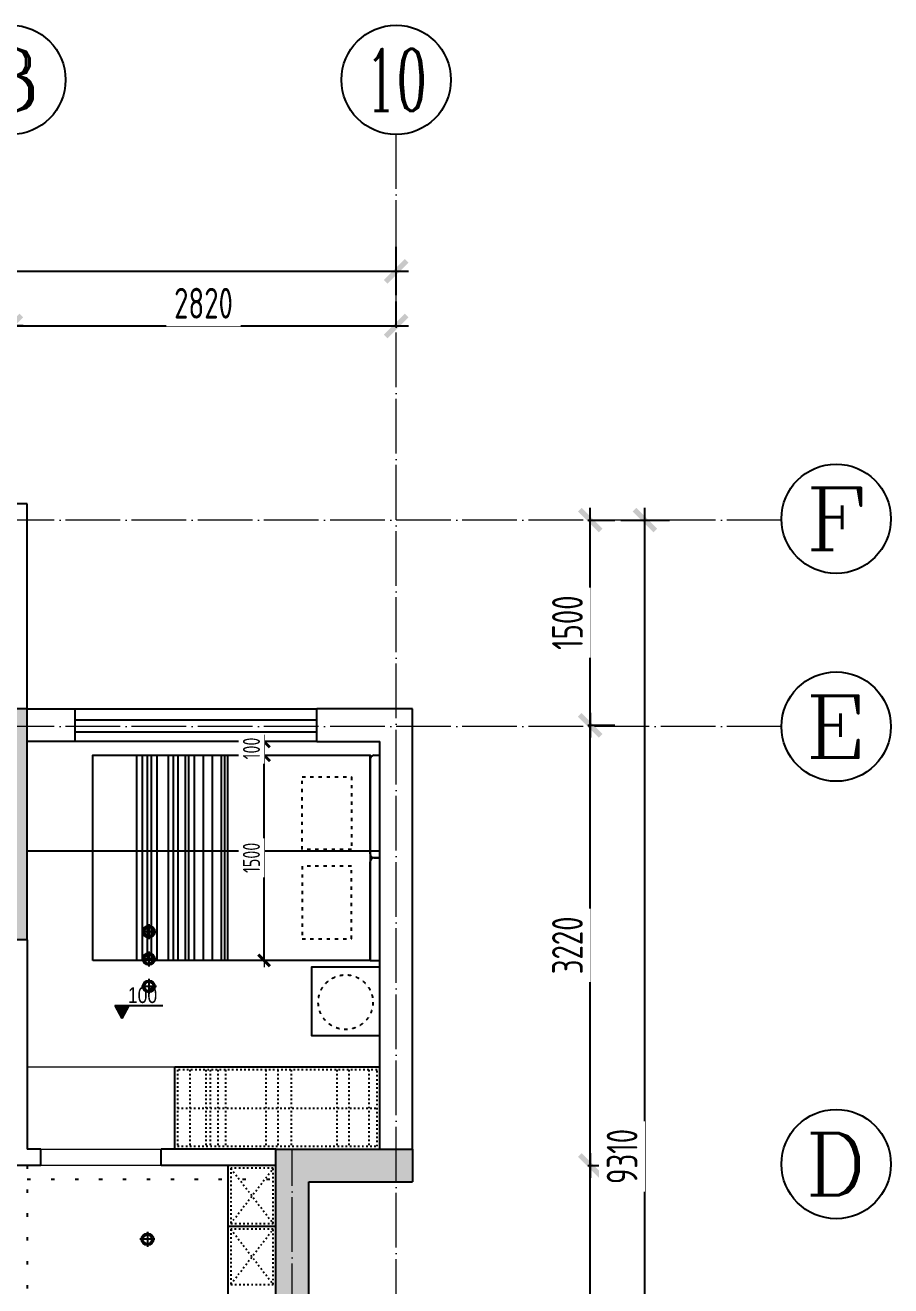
# Model space of a CAD drawing. Header units: inches. Extents: x 15 to 21955, y 10 to 16559.
# Drawn here: x 15620 to 21955, y 7339 to 16559 of the extents above; entities that cross this region are included whole.
import ezdxf
from ezdxf.enums import TextEntityAlignment as Align

# ---------------------------------------------------------------- set-up
doc = ezdxf.new("R2010")
doc.units = ezdxf.units.IN
doc.header["$MEASUREMENT"] = 0
for name, pattern in [('ACAD_ISO03W100', [30, 12, -18]), ('ACAD_ISO07W100', [3.5, 0.5, -3]), ('DOTE', [2.42, 2, -0.2, 0.02, -0.2]), ('iGo户型优化10', [30, 12, -18])]:
    doc.linetypes.add(name, pattern=pattern)
for name, color, linetype in [('AXIS', 1, 'Continuous'), ('AXIS_TEXT', 7, 'Continuous'), ('D-ARCHI', 250, 'Continuous'), ('EVH 立面填充', 8, 'Continuous'), ('IBS-003-建筑窗框', 3, 'Continuous'), ('IBS-050-建筑文字标注', 50, 'Continuous'), ('IBS-182-原建筑非承重墙', 150, 'Continuous'), ('IBS-200-原建筑承重墙柱', 200, 'Continuous'), ('IBS-22-原建筑梁体', 22, 'Continuous'), ('IBS-63-原建筑窗', 63, 'Continuous'), ('IDS-040-固定高家具', 40, 'Continuous'), ('IFF-51-活动家具', 51, 'Continuous'), ('IRC-2-天花灯具', 2, 'Continuous'), ('外标注', 50, 'Continuous')]:
    doc.layers.add(name, color=color, linetype=linetype)
for name, color, linetype, lineweight in [('墙体', 9, 'Continuous', 25), ('天棚材质标注', 2, 'Continuous', 5), ('门', 65, 'Continuous', 13)]:
    doc.layers.add(name, color=color, linetype=linetype, lineweight=lineweight)
doc.styles.add('-宋体', font='', dxfattribs={"width": 0.8})
doc.styles.add('_TCH_AXIS', font='COMPLEX', dxfattribs={"bigfont": 'GBCBIG'})
doc.styles.add('COMPLEX', font='COMPLEX')
doc.styles.add('HBA-DIMT', font='ARCHS.SHX', dxfattribs={"width": 0.8})
doc.styles.get('-宋体').set_extended_font_data('SimSun')
doc.dimstyles.new('HBA_40', dxfattribs={"dimscale": 50, "dimtxt": 2.5, "dimasz": 0.1, "dimexe": 2, "dimexo": 2.5, "dimgap": 0.6, "dimtad": 1, "dimdec": 0, "dimrnd": 5, "dimzin": 0, "dimtxsty": 'HBA-DIMT', "dimblk": 'HBA_DIMENSION_TICK', "dimblk1": 'HBA_DIMENSION_TICK', "dimblk2": 'HBA_DIMENSION_TICK', "dimcen": 0.125, "dimclrd": 44, "dimclre": 44, "dimclrt": 2, "dimadec": 0, "dimazin": 0, "dimtfac": 1, "dimtdec": 0, "dimtix": 1, "dimtmove": 1, "dimatfit": 3, "dimldrblk": 'HBA_Leader_Dot', "dimfxl": 0, "dimtvp": 1, "dimtfill": 1, "dimtolj": 1, "dimtzin": 0, "dimarcsym": 0})

# ---------------------------------------------------------------- blocks, each defined once
blk = doc.blocks.new('HBA_DIMENSION_TICK')
at = {"color": 0, "linetype": 'ByBlock'}
for p, q in [((-10, 0), (0, 0)), ((0, 0), (10, 0))]:
    blk.add_line(p, q, dxfattribs=at)
at = {"color": 50, "linetype": 'ByBlock'}
blk.add_solid([(-10, -7), (-7, -10), (7, 10), (10, 7)], dxfattribs=at)
blk = doc.blocks.new('*D55')
at = {"layer": 'Defpoints', "color": 0, "transparency": 16777216}
for p in [(19513.1, 8218.8), (19754.9, 8218.8), (19513.1, 5428.8)]:
    blk.add_point(p, dxfattribs=at)
at = {"layer": '外标注', "color": 44, "lineweight": -2, "transparency": 16777216}
for p, q in [((19738.1, 8218.8), (19934.9, 8218.8)), ((19754.9, 5437.8), (19754.9, 8209.8)), ((19738.1, 5428.8), (19934.9, 5428.8))]:
    blk.add_line(p, q, dxfattribs=at)
at = {"layer": '外标注', "color": 44, "lineweight": -2, "transparency": 16777216, "xscale": 9, "yscale": 9, "zscale": 9}
for p, rotation in [((19754.9, 8218.8), 90), ((19754.9, 5428.8), 270)]:
    blk.add_blockref('HBA_DIMENSION_TICK', p, dxfattribs=dict(at, rotation=rotation))
at = {"layer": '外标注', "color": 2, "transparency": 16777216, "insert": (19588.4, 6823.8), "char_height": 225, "attachment_point": 5, "rotation": 90, "style": 'HBA-DIMT', "bg_fill": 3, "box_fill_scale": 1.25, "bg_fill_color": 256, "bg_fill_true_color": 13158600, "bg_fill_transparency": 0}
blk.add_mtext('\\A1;2790', dxfattribs=at)
blk = doc.blocks.new('HBA_Leader_Dot')
at = {"color": 0, "linetype": 'ByBlock'}
blk.add_line((-5, 0), (-10, 0), dxfattribs=at)
at = {"color": 0, "linetype": 'ByBlock', "const_width": 5}
blk.add_lwpolyline([(-2.5, 0, 1), (2.5, 0, 1)], format="xyb", close=True, dxfattribs=at)
blk = doc.blocks.new('*D56')
at = {"layer": 'Defpoints', "color": 0, "transparency": 16777216}
for p in [(19513.1, 11438.8), (19754.9, 11438.8), (19513.1, 8218.8)]:
    blk.add_point(p, dxfattribs=at)
at = {"layer": '外标注', "color": 44, "lineweight": -2, "transparency": 16777216}
for p, q in [((19738.1, 11438.8), (19934.9, 11438.8)), ((19754.9, 8227.8), (19754.9, 11429.8)), ((19738.1, 8218.8), (19934.9, 8218.8))]:
    blk.add_line(p, q, dxfattribs=at)
at = {"layer": '外标注', "color": 44, "lineweight": -2, "transparency": 16777216, "xscale": 9, "yscale": 9, "zscale": 9}
for p, rotation in [((19754.9, 11438.8), 90), ((19754.9, 8218.8), 270)]:
    blk.add_blockref('HBA_DIMENSION_TICK', p, dxfattribs=dict(at, rotation=rotation))
at = {"layer": '外标注', "color": 2, "transparency": 16777216, "insert": (19588.4, 9828.8), "char_height": 225, "attachment_point": 5, "rotation": 90, "style": 'HBA-DIMT', "bg_fill": 3, "box_fill_scale": 1.25, "bg_fill_color": 256, "bg_fill_true_color": 13158600, "bg_fill_transparency": 0}
blk.add_mtext('\\A1;3220', dxfattribs=at)
blk = doc.blocks.new('*D57')
at = {"layer": 'Defpoints', "color": 0, "transparency": 16777216}
for p in [(19513.1, 12939), (19754.9, 12939), (19513.1, 11438.8)]:
    blk.add_point(p, dxfattribs=at)
at = {"layer": '外标注', "color": 44, "lineweight": -2, "transparency": 16777216}
for p, q in [((19738.1, 12939), (19934.9, 12939)), ((19754.9, 11447.8), (19754.9, 12930)), ((19738.1, 11438.8), (19934.9, 11438.8))]:
    blk.add_line(p, q, dxfattribs=at)
at = {"layer": '外标注', "color": 44, "lineweight": -2, "transparency": 16777216, "xscale": 9, "yscale": 9, "zscale": 9}
for p, rotation in [((19754.9, 12939), 90), ((19754.9, 11438.8), 270)]:
    blk.add_blockref('HBA_DIMENSION_TICK', p, dxfattribs=dict(at, rotation=rotation))
at = {"layer": '外标注', "color": 2, "transparency": 16777216, "insert": (19588.4, 12188.9), "char_height": 225, "attachment_point": 5, "rotation": 90, "style": 'HBA-DIMT', "bg_fill": 3, "box_fill_scale": 1.25, "bg_fill_color": 256, "bg_fill_true_color": 13158600, "bg_fill_transparency": 0}
blk.add_mtext('\\A1;1500', dxfattribs=at)
blk = doc.blocks.new('*D58')
at = {"layer": 'Defpoints', "color": 0, "transparency": 16777216}
for p in [(19754.9, 12939), (20154.9, 12939), (19754.9, 3630.4)]:
    blk.add_point(p, dxfattribs=at)
at = {"layer": '外标注', "color": 44, "lineweight": -2, "transparency": 16777216}
for p, q in [((19979.9, 12939), (20334.9, 12939)), ((20154.9, 3639.4), (20154.9, 12930)), ((19979.9, 3630.4), (20334.9, 3630.4))]:
    blk.add_line(p, q, dxfattribs=at)
at = {"layer": '外标注', "color": 44, "lineweight": -2, "transparency": 16777216, "xscale": 9, "yscale": 9, "zscale": 9}
for p, rotation in [((20154.9, 12939), 90), ((20154.9, 3630.4), 270)]:
    blk.add_blockref('HBA_DIMENSION_TICK', p, dxfattribs=dict(at, rotation=rotation))
at = {"layer": '外标注', "color": 2, "transparency": 16777216, "insert": (19988.4, 8284.7), "char_height": 225, "attachment_point": 5, "rotation": 90, "style": 'HBA-DIMT', "bg_fill": 3, "box_fill_scale": 1.25, "bg_fill_color": 256, "bg_fill_true_color": 13158600, "bg_fill_transparency": 0}
blk.add_mtext('\\A1;9310', dxfattribs=at)
blk = doc.blocks.new('*D62')
at = {"layer": 'Defpoints', "color": 0, "transparency": 16777216}
for p in [(18334.9, 14359), (15514.9, 14134.4), (18334.9, 14134.4)]:
    blk.add_point(p, dxfattribs=at)
at = {"layer": '外标注', "color": 44, "lineweight": -2, "transparency": 16777216}
for p, q in [((15514.9, 14359), (15514.9, 14539)), ((18334.9, 14359), (18334.9, 14539)), ((15523.9, 14359), (18325.9, 14359))]:
    blk.add_line(p, q, dxfattribs=at)
at = {"layer": '外标注', "color": 44, "lineweight": -2, "transparency": 16777216, "xscale": 9, "yscale": 9, "zscale": 9, "rotation": 180}
blk.add_blockref('HBA_DIMENSION_TICK', (15514.9, 14359), dxfattribs=at)
at = {"layer": '外标注', "color": 44, "lineweight": -2, "transparency": 16777216, "xscale": 9, "yscale": 9, "zscale": 9}
blk.add_blockref('HBA_DIMENSION_TICK', (18334.9, 14359), dxfattribs=at)
at = {"layer": '外标注', "color": 2, "transparency": 16777216, "insert": (16924.9, 14525.5), "char_height": 225, "attachment_point": 5, "style": 'HBA-DIMT', "bg_fill": 3, "box_fill_scale": 1.25, "bg_fill_color": 256, "bg_fill_true_color": 13158600, "bg_fill_transparency": 0}
blk.add_mtext('\\A1;2820', dxfattribs=at)
blk = doc.blocks.new('*D63')
at = {"layer": 'Defpoints', "color": 0, "transparency": 16777216}
for p in [(18334.9, 14759), (3634.9, 14359), (18334.9, 14359)]:
    blk.add_point(p, dxfattribs=at)
at = {"layer": '外标注', "color": 44, "lineweight": -2, "transparency": 16777216}
for p, q in [((3634.9, 14584), (3634.9, 14939)), ((18334.9, 14584), (18334.9, 14939)), ((3643.9, 14759), (18325.9, 14759))]:
    blk.add_line(p, q, dxfattribs=at)
at = {"layer": '外标注', "color": 44, "lineweight": -2, "transparency": 16777216, "xscale": 9, "yscale": 9, "zscale": 9, "rotation": 180}
blk.add_blockref('HBA_DIMENSION_TICK', (3634.9, 14759), dxfattribs=at)
at = {"layer": '外标注', "color": 44, "lineweight": -2, "transparency": 16777216, "xscale": 9, "yscale": 9, "zscale": 9}
blk.add_blockref('HBA_DIMENSION_TICK', (18334.9, 14759), dxfattribs=at)
at = {"layer": '外标注', "color": 2, "transparency": 16777216, "insert": (10984.9, 14925.5), "char_height": 225, "attachment_point": 5, "style": 'HBA-DIMT', "bg_fill": 3, "box_fill_scale": 1.25, "bg_fill_color": 256, "bg_fill_true_color": 13158600, "bg_fill_transparency": 0}
blk.add_mtext('\\A1;14700', dxfattribs=at)
blk = doc.blocks.new('_AXISO')
blk.add_circle((0, 0), 0.5)
at = {"layer": 'AXIS_TEXT', "style": 'COMPLEX', "width": 1.041667}
blk.add_attdef('A', text='', height=0.56, dxfattribs=at).set_placement((-0.25, -0.28), (0.25, -0.28), align=Align.FIT)
blk = doc.blocks.new('hrh4')
at = {"layer": 'IFF-51-活动家具'}
for p, q in [((78923.3, -27388.4), (78923.3, -28888.4)), ((78993.3, -27388.4), (78993.3, -28108.4)), ((78963.3, -28138.4), (78923.3, -28138.4)), ((78923.3, -28138.4), (78963.3, -28138.4)), ((78993.3, -28168.4), (78993.3, -28888.4)), ((78963.3, -28888.4), (78923.3, -28888.4))]:
    blk.add_line(p, q, dxfattribs=at)
at = {"layer": 'IFF-51-活动家具', "color": 7}
blk.add_line((78993.3, -27388.4), (78923.3, -27388.4), dxfattribs=at)
at = {"layer": 'IFF-51-活动家具', "color": 250}
for p, q in [((80034.2, -27388.4), (80034.2, -28888.4)), ((80058, -27388.4), (80058, -28888.4)), ((80081.9, -27388.4), (80081.9, -28888.4)), ((80147.4, -27388.4), (80147.4, -28888.4)), ((80213, -27388.4), (80213, -28888.4)), ((80278.6, -27388.4), (80278.6, -28888.4)), ((80320.3, -27388.4), (80320.3, -28888.4)), ((80344.2, -27388.4), (80344.2, -28888.4)), ((80397.8, -27388.4), (80397.8, -28888.4)), ((80433.6, -27388.4), (80433.6, -28888.4)), ((80469.4, -27388.4), (80469.4, -28888.4)), ((80552.8, -27388.4), (80552.8, -28888.4)), ((80594.6, -27388.4), (80594.6, -28888.4)), ((80624.4, -27388.4), (80624.4, -28888.4)), ((80660.2, -27388.4), (80660.2, -28888.4)), ((80701.9, -27388.4), (80701.9, -28888.4))]:
    blk.add_line(p, q, dxfattribs=at)
at = {"layer": 'IFF-51-活动家具'}
for points in [[(78923.3, -26838.4), (78923.3, -27338.4), (79423.3, -27338.4), (79423.3, -26838.4)], [(81023.3, -27388.4), (81023.3, -28888.4), (78993.3, -28888.4), (78993.3, -27388.4)]]:
    blk.add_lwpolyline(points, close=True, dxfattribs=at)
at = {"layer": 'IFF-51-活动家具', "color": 251, "linetype": 'iGo户型优化10', "ltscale": 2}
for points in [[(79131.2, -27545.5), (79131.2, -28077.9), (79491.6, -28077.9), (79491.6, -27545.5)], [(79131.2, -28731.3), (79131.2, -28198.9), (79491.6, -28198.9), (79491.6, -28731.3)]]:
    blk.add_lwpolyline(points, close=True, dxfattribs=at)
blk.add_circle((79173.3, -27082.9), 200, dxfattribs=at)
at = {"layer": 'IFF-51-活动家具'}
for centre, start, end in [((78963.3, -28108.4), 270, 0), ((78963.3, -28168.4), 0, 90), ((78963.3, -28858.4), 270, 0)]:
    blk.add_arc(centre, 30, start, end, dxfattribs=at)
blk = doc.blocks.new('A$C2C253EB8')
at = {"layer": 'IRC-2-天花灯具', "color": 250}
for p, q in [((55, 0), (55, 110)), ((0, 55), (110, 55))]:
    blk.add_line(p, q, dxfattribs=at)
at = {"layer": 'IRC-2-天花灯具', "color": 2}
blk.add_ellipse((55, 55), major_axis=(44, 0), ratio=1, start_param=1.571461413961594, end_param=7.85464672114118, dxfattribs=at)
at = {"layer": 'IRC-2-天花灯具', "color": 251}
blk.add_ellipse((55, 55), major_axis=(33, 0), ratio=1, start_param=1.570667, end_param=7.853852, dxfattribs=at)
blk = doc.blocks.new('A$C61603E42')
at = {"layer": '墙体'}
blk.add_hatch(color=256, dxfattribs=at).paths.add_polyline_path([(85, 0), (171, 157), (0, 157)])
blk.add_line((0, 157), (585, 157), dxfattribs=at)
for points in [[(0, 157), (85, 0)], [(171, 157), (85, 0)]]:
    blk.add_lwpolyline(points, dxfattribs=at)
blk = doc.blocks.new('*D70')
at = {"layer": 'Defpoints', "color": 0, "transparency": 16777216}
for p in [(17368.1, 11218.8), (17414.8, 11218.8), (17414.8, 9718.8)]:
    blk.add_point(p, dxfattribs=at)
at = {"layer": '天棚材质标注', "color": 44, "lineweight": -2, "transparency": 16777216}
for p, q in [((17289.8, 11218.8), (17268.1, 11218.8)), ((17368.1, 9723.8), (17368.1, 11213.8)), ((17289.8, 9718.8), (17268.1, 9718.8))]:
    blk.add_line(p, q, dxfattribs=at)
at = {"layer": '天棚材质标注', "color": 44, "lineweight": -2, "transparency": 16777216, "xscale": 5, "yscale": 5, "zscale": 5}
for p, rotation in [((17368.1, 11218.8), 90), ((17368.1, 9718.8), 270)]:
    blk.add_blockref('HBA_DIMENSION_TICK', p, dxfattribs=dict(at, rotation=rotation))
at = {"layer": '天棚材质标注', "color": 2, "transparency": 16777216, "insert": (17275.6, 10468.8), "char_height": 125, "attachment_point": 5, "rotation": 90, "style": 'HBA-DIMT', "bg_fill": 3, "box_fill_scale": 1.25, "bg_fill_color": 256, "bg_fill_true_color": 13158600, "bg_fill_transparency": 0}
blk.add_mtext('\\A1;1500', dxfattribs=at)
blk = doc.blocks.new('*D71')
at = {"layer": '天棚材质标注', "color": 44, "lineweight": -2, "transparency": 16777216}
for p, q in [((17243.1, 11318.8), (17268.1, 11318.8)), ((17368.1, 11323.8), (17368.1, 11328.8)), ((17368.1, 11218.8), (17368.1, 11318.8)), ((17289.8, 11218.8), (17268.1, 11218.8)), ((17368.1, 11213.8), (17368.1, 11208.8))]:
    blk.add_line(p, q, dxfattribs=at)
at = {"layer": '天棚材质标注', "color": 44, "lineweight": -2, "transparency": 16777216, "xscale": 5, "yscale": 5, "zscale": 5}
for p, rotation in [((17368.1, 11318.8), 270), ((17368.1, 11218.8), 90)]:
    blk.add_blockref('HBA_DIMENSION_TICK', p, dxfattribs=dict(at, rotation=rotation))
at = {"layer": '天棚材质标注', "color": 2, "transparency": 16777216, "insert": (17275.6, 11268.8), "char_height": 125, "attachment_point": 5, "rotation": 90, "style": 'HBA-DIMT', "bg_fill": 3, "box_fill_scale": 1.25, "bg_fill_color": 256, "bg_fill_true_color": 13158600, "bg_fill_transparency": 0}
blk.add_mtext('\\A1;100', dxfattribs=at)
at = {"layer": 'Defpoints', "color": 0, "transparency": 16777216}
for p in [(17368.1, 11318.8), (17368.1, 11318.8), (17414.8, 11218.8)]:
    blk.add_point(p, dxfattribs=at)

msp = doc.modelspace()

# ---------------------------------------------------------------- hatches: boundary and pattern name
at = {"layer": 'EVH 立面填充'}
h = msp.add_hatch(color=256, dxfattribs=at)
h.dxf.hatch_style = 1
h.paths.add_polyline_path([(15414.9, 11318.8), (15414.9, 9868.8), (15634.9, 9868.8), (15634.9, 11558.8), (15204.9, 11558.8), (15204.9, 11318.8)])
h = msp.add_hatch(color=256, dxfattribs=at)
h.dxf.hatch_style = 1
h.paths.add_polyline_path([(17694.9, 8098.8), (18454.9, 8098.8), (18454.9, 8338.8), (17454.9, 8338.8), (17454.9, 5308.8), (17694.9, 5308.8)])

# ---------------------------------------------------------------- linework, layer by layer
msp.add_point((17104.9, 7773.8))
at = {"layer": 'D-ARCHI', "color": 251, "linetype": 'DOTE', "lineweight": 5, "ltscale": 200}
msp.add_line((17574.9, 810.4), (17574.9, 8338.8), dxfattribs=at)
at = {"layer": 'IBS-003-建筑窗框', "color": 251, "ltscale": 10}
for p, q in [((15634.9, 13059), (10094.9, 13059)), ((15634.9, 11558.8), (15634.9, 13059)), ((15984.9, 11558.8), (17754.9, 11558.8)), ((17754.9, 11318.8), (15984.9, 11318.8))]:
    msp.add_line(p, q, dxfattribs=at)
at = {"layer": 'IBS-182-原建筑非承重墙'}
for p, q in [((15634.9, 11558.8), (15984.9, 11558.8)), ((15984.9, 11318.8), (15984.9, 11558.8)), ((18454.9, 11558.8), (17754.9, 11558.8)), ((17754.9, 11318.8), (17754.9, 11558.8)), ((18454.9, 8338.8), (18454.9, 11558.8)), ((15984.9, 11318.8), (15634.9, 11318.8)), ((17754.9, 11318.8), (18214.9, 11318.8)), ((18214.9, 8338.8), (18214.9, 11318.8)), ((18214.9, 10518.8), (15634.9, 10518.8)), ((15634.9, 9868.8), (15634.9, 8338.8)), ((15734.9, 8338.8), (15634.9, 8338.8)), ((15734.9, 8218.8), (15734.9, 8338.8)), ((16614.9, 8218.8), (16614.9, 8338.8)), ((17454.9, 8338.8), (16614.9, 8338.8)), ((15734.9, 8218.8), (15414.9, 8218.8)), ((17454.9, 8218.8), (16614.9, 8218.8))]:
    msp.add_line(p, q, dxfattribs=at)
at = {"layer": 'IBS-200-原建筑承重墙柱', "ltscale": 0.02}
for p, q in [((15634.9, 11558.8), (15204.9, 11558.8)), ((15634.9, 9868.8), (15634.9, 11558.8)), ((15634.9, 9868.8), (15414.9, 9868.8)), ((17454.9, 5308.8), (17454.9, 8338.8)), ((17454.9, 8338.8), (18454.9, 8338.8)), ((18454.9, 8338.8), (18454.9, 8098.8)), ((17694.9, 5308.8), (17694.9, 8098.8)), ((17694.9, 8098.8), (18454.9, 8098.8))]:
    msp.add_line(p, q, dxfattribs=at)
at = {"layer": 'IBS-22-原建筑梁体', "linetype": 'ACAD_ISO07W100', "ltscale": 50}
for p, q in [((15634.9, 8218.8), (15634.9, 7138.8)), ((15634.9, 8118.8), (17454.9, 8118.8))]:
    msp.add_line(p, q, dxfattribs=at)
at = {"layer": 'IBS-63-原建筑窗'}
for p, q in [((15984.9, 11478.8), (17754.9, 11478.8)), ((15984.9, 11391.2), (17754.9, 11391.2))]:
    msp.add_line(p, q, dxfattribs=at)
at = {"layer": 'IDS-040-固定高家具'}
for p, q in [((18214.9, 8938.8), (16714.9, 8938.8)), ((16714.9, 8338.8), (16714.9, 8938.8)), ((17104.9, 5548.8), (17104.9, 8218.8)), ((17104.9, 7773.8), (17454.9, 7773.8))]:
    msp.add_line(p, q, dxfattribs=at)
at = {"layer": 'IDS-040-固定高家具', "linetype": 'ACAD_ISO03W100'}
for p, q in [((16824.1, 8918.8), (16824.1, 8358.8)), ((16940.7, 8918.8), (16940.7, 8358.8)), ((16974.4, 8918.8), (16974.4, 8358.8)), ((17028.8, 8918.8), (17028.8, 8358.8)), ((17085.8, 8918.8), (17085.8, 8358.8)), ((17381.3, 8918.8), (17381.3, 8358.8)), ((17469.4, 8918.8), (17469.4, 8358.8)), ((17565.4, 8918.8), (17565.4, 8358.8)), ((17899.7, 8918.8), (17899.7, 8358.8)), ((17987.8, 8918.8), (17987.8, 8358.8)), ((18135.6, 8918.8), (18135.6, 8358.8)), ((16734.9, 8638.8), (18194.9, 8638.8)), ((17124.9, 7793.8), (17434.9, 8198.8)), ((17124.9, 8198.8), (17434.9, 7793.8)), ((17124.9, 7348.8), (17434.9, 7753.8)), ((17124.9, 7753.8), (17434.9, 7348.8))]:
    msp.add_line(p, q, dxfattribs=at)
for points in [[(16734.9, 8358.8), (18194.9, 8358.8), (18194.9, 8918.8), (16734.9, 8918.8)], [(17124.9, 7793.8), (17434.9, 7793.8), (17434.9, 8198.8), (17124.9, 8198.8)], [(17124.9, 7348.8), (17434.9, 7348.8), (17434.9, 7753.8), (17124.9, 7753.8)]]:
    msp.add_lwpolyline(points, close=True, dxfattribs=at)
at = {"layer": '天棚材质标注', "color": 1}
msp.add_line((16714.9, 8938.8), (15634.9, 8938.8), dxfattribs=at)
at = {"layer": '门', "color": 8, "lineweight": 5}
msp.add_lwpolyline([(15734.9, 8338.8), (16614.9, 8338.8), (16614.9, 8218.8), (15734.9, 8218.8)], close=True, dxfattribs=at)

# ---------------------------------------------------------------- block references
at = {"layer": 'AXIS'}
ref = msp.add_blockref('_AXISO', (15514.9, 16159), dxfattribs=dict(at, xscale=800, yscale=800, zscale=800))
ref.add_attrib('A', '8', dxfattribs={"layer": 'AXIS_TEXT', "height": 452.5, "style": '_TCH_AXIS', "width": 1.5}).set_placement((15288.6, 15932.7), (15741.2, 15932.7), align=Align.FIT)
ref = msp.add_blockref('_AXISO', (18334.9, 16159), dxfattribs=dict(at, xscale=800, yscale=800, zscale=800))
ref.add_attrib('A', '10', dxfattribs={"layer": 'AXIS_TEXT', "height": 452.55, "style": '_TCH_AXIS', "width": 0.724138}).set_placement((18108.6, 15932.7), (18561.2, 15932.7), align=Align.FIT)
ref = msp.add_blockref('_AXISO', (21554.9, 12949), dxfattribs=dict(at, xscale=800, yscale=800, zscale=800))
ref.add_attrib('A', 'F', dxfattribs={"layer": 'AXIS_TEXT', "height": 452.5, "style": '_TCH_AXIS', "width": 1.3125}).set_placement((21328.6, 12722.7), (21781.2, 12722.7), align=Align.FIT)
ref = msp.add_blockref('_AXISO', (21554.9, 11428.8), dxfattribs=dict(at, xscale=800, yscale=800, zscale=800))
ref.add_attrib('A', 'E', dxfattribs={"layer": 'AXIS_TEXT', "height": 452.5, "style": '_TCH_AXIS', "width": 1.3125}).set_placement((21328.6, 11202.5), (21781.2, 11202.5), align=Align.FIT)
ref = msp.add_blockref('_AXISO', (21554.9, 8229), dxfattribs=dict(at, xscale=800, yscale=800, zscale=800))
ref.add_attrib('A', 'D', dxfattribs={"layer": 'AXIS_TEXT', "height": 452.5, "style": '_TCH_AXIS', "width": 1.235294}).set_placement((21328.6, 8002.7), (21781.2, 8002.7), align=Align.FIT)
at = {"layer": 'IBS-050-建筑文字标注', "color": 160, "linetype": 'ByBlock', "xscale": 0.6, "yscale": 0.6, "zscale": 0.6}
msp.add_blockref('A$C61603E42', (16275.2, 9294.4), dxfattribs=at)
at = {"layer": 'IFF-51-活动家具', "rotation": 180}
msp.add_blockref('hrh4', (97138.2, -17669.7), dxfattribs=at)
at = {"layer": 'IRC-2-天花灯具', "rotation": 180}
for p in [(16580.2, 9983.9), (16580.2, 9783.9), (16580.2, 9583.9), (16569.7, 7733.8)]:
    msp.add_blockref('A$C2C253EB8', p, dxfattribs=at)

# ---------------------------------------------------------------- texts
at = {"layer": 'IBS-050-建筑文字标注', "linetype": 'ByBlock', "insert": (16478.6, 9463.8), "char_height": 115, "width": 1928.171, "attachment_point": 5, "style": '-宋体'}
msp.add_mtext('{\\fArial Unicode MS|b0|i0|c0|p0;100}', dxfattribs=at)

# ---------------------------------------------------------------- dimensions: what is measured, and where the dimension line sits
at = {"layer": '外标注'}
dim = msp.add_linear_dim(base=(18334.9, 14359), p1=(15514.9, 14134.4), p2=(18334.9, 14134.4), dimstyle='HBA_40', override={"dimscale": 90, "dimfxl": 200, "dimfxlon": 1}, dxfattribs=at)
dim.commit()
dim.dimension.update_dxf_attribs({"geometry": '*D62', "text_midpoint": (16924.9, 14525.5)})
dim = msp.add_linear_dim(base=(19754.9, 8218.8), p1=(19513.1, 5428.8), p2=(19513.1, 8218.8), angle=270, dimstyle='HBA_40', override={"dimscale": 90, "dimfxl": 200, "dimfxlon": 1}, dxfattribs=at)
dim.commit()
dim.dimension.update_dxf_attribs({"geometry": '*D55', "text_midpoint": (19588.4, 6823.8)})

# ---------------------------------------------------------------- next in the draw order: dimensions: what is measured, and where the dimension line sits
dim = msp.add_linear_dim(base=(18334.9, 14759), p1=(3634.9, 14359), p2=(18334.9, 14359), dimstyle='HBA_40', override={"dimscale": 90, "dimfxl": 200, "dimfxlon": 1}, dxfattribs=at)
dim.commit()
dim.dimension.update_dxf_attribs({"geometry": '*D63', "text_midpoint": (10984.9, 14925.5)})
dim = msp.add_linear_dim(base=(19754.9, 11438.8), p1=(19513.1, 8218.8), p2=(19513.1, 11438.8), angle=270, dimstyle='HBA_40', override={"dimscale": 90, "dimfxl": 200, "dimfxlon": 1}, dxfattribs=at)
dim.commit()
dim.dimension.update_dxf_attribs({"geometry": '*D56', "text_midpoint": (19588.4, 9828.8)})
at = {"layer": '天棚材质标注', "color": 1}
dim = msp.add_linear_dim(base=(17368.1, 11218.8), p1=(17414.8, 9718.8), p2=(17414.8, 11218.8), angle=90, dimstyle='HBA_40', dxfattribs=at)
dim.commit()
dim.dimension.update_dxf_attribs({"geometry": '*D70', "text_midpoint": (17275.6, 10468.8)})

# ---------------------------------------------------------------- next in the draw order: linework, layer by layer
at = {"layer": 'D-ARCHI', "color": 251, "linetype": 'DOTE', "lineweight": 5, "ltscale": 200}
msp.add_line((18334.9, 1810.4), (18334.9, 15759), dxfattribs=at)

# ---------------------------------------------------------------- next in the draw order: dimensions: what is measured, and where the dimension line sits
at = {"layer": '外标注'}
dim = msp.add_linear_dim(base=(19754.9, 12939), p1=(19513.1, 11438.8), p2=(19513.1, 12939), angle=270, dimstyle='HBA_40', override={"dimscale": 90, "dimfxl": 200, "dimfxlon": 1}, dxfattribs=at)
dim.commit()
dim.dimension.update_dxf_attribs({"geometry": '*D57', "text_midpoint": (19588.4, 12188.9)})

# ---------------------------------------------------------------- next in the draw order: dimensions: what is measured, and where the dimension line sits
dim = msp.add_linear_dim(base=(20154.9, 12939), p1=(19754.9, 3630.4), p2=(19754.9, 12939), angle=90, dimstyle='HBA_40', override={"dimscale": 90, "dimfxl": 200, "dimfxlon": 1}, dxfattribs=at)
dim.commit()
dim.dimension.update_dxf_attribs({"geometry": '*D58', "text_midpoint": (19988.4, 8284.7)})

# ---------------------------------------------------------------- next in the draw order: linework, layer by layer
at = {"layer": 'D-ARCHI', "color": 251, "linetype": 'DOTE', "lineweight": 5, "ltscale": 200}
for p, q in [((21154.9, 12939), (827.6, 12939)), ((21154.9, 11428.8), (814.9, 11428.8))]:
    msp.add_line(p, q, dxfattribs=at)

# ---------------------------------------------------------------- next in the draw order: dimensions: what is measured, and where the dimension line sits
at = {"layer": '天棚材质标注', "color": 1}
dim = msp.add_linear_dim(base=(17368.1, 11318.8), p1=(17414.8, 11218.8), p2=(17368.1, 11318.8), angle=90, dimstyle='HBA_40', dxfattribs=at)
dim.commit()
dim.dimension.update_dxf_attribs({"geometry": '*D71', "text_midpoint": (17275.6, 11268.8)})

doc.saveas('drawing.dxf')
